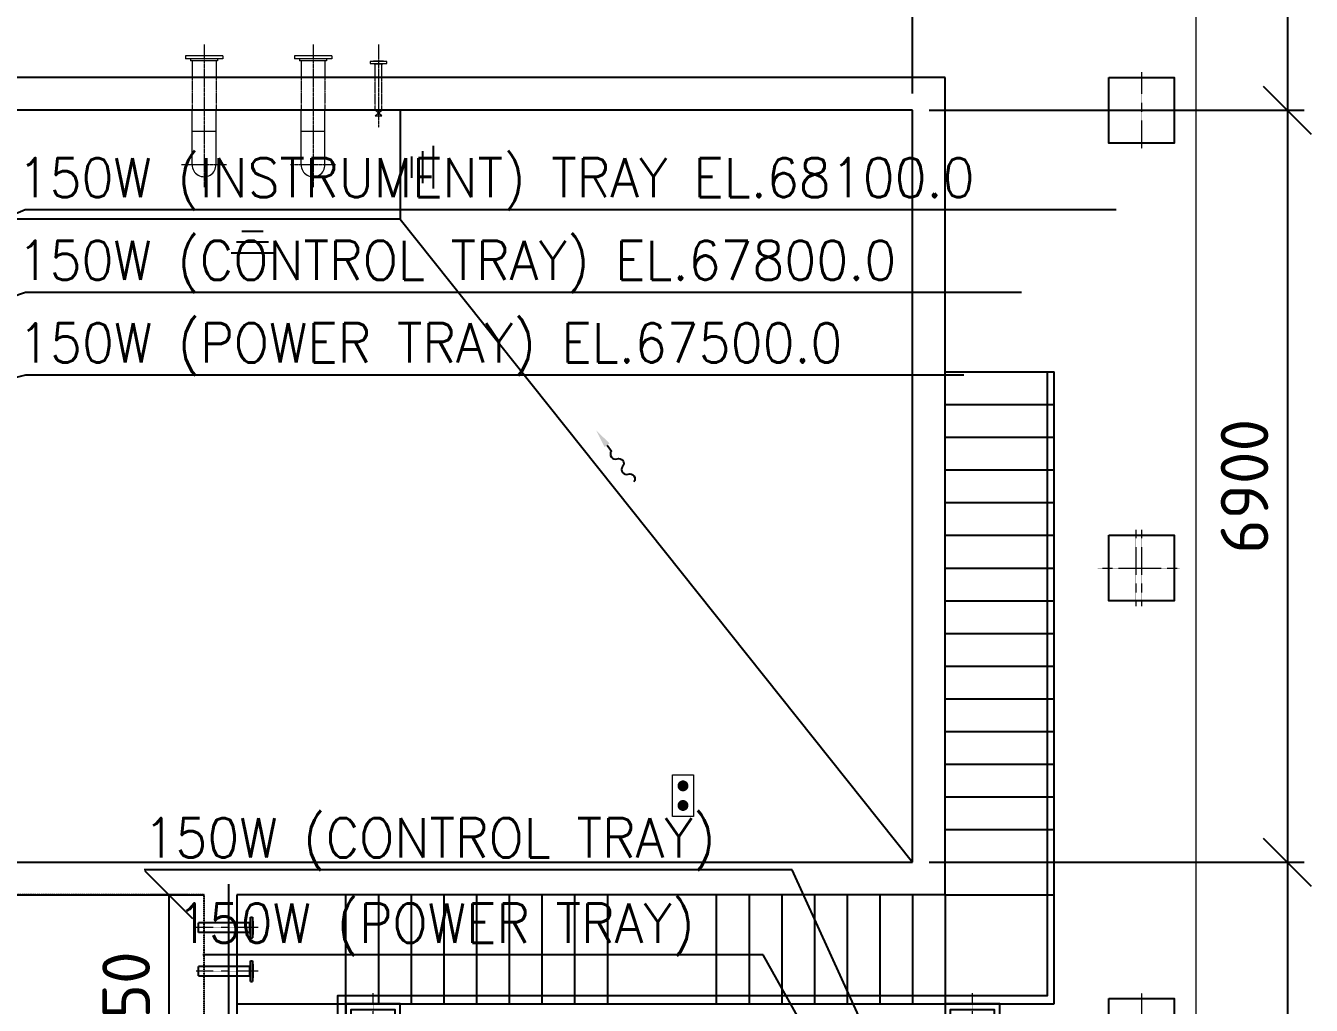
# Model space of a CAD drawing. Header units: inches. Extents: x 8618018 to 8935006, y 2431589 to 2567223.
# Drawn here: x 8698650 to 8710445, y 2495427 to 2504416 of the extents above; entities that cross this region are included whole.
import ezdxf
from ezdxf import colors
from ezdxf.entities.mleader import LeaderData, LeaderLine
from ezdxf.math import Vec2, Vec3

# ---------------------------------------------------------------- set-up
doc = ezdxf.new("R2010")
doc.units = ezdxf.units.IN
doc.header["$MEASUREMENT"] = 0
doc.linetypes.add('CENTER', pattern=[2, 1.25, -0.25, 0.25, -0.25])
doc.linetypes.add('HIDDEN', pattern=[0.375, 0.25, -0.125])
doc.layers.get('Defpoints').update_dxf_attribs({"color": 252})
for name, color, linetype in [('CCT', 4, 'Continuous'), ('Civil', 252, 'Continuous'), ('EXISTING', 252, 'Continuous'), ('Handrail', 252, 'FENCELINE1'), ('HIDDEN', 252, 'HIDDEN'), ('LAY-ROAD CARREGE WAY', 252, 'Continuous'), ('LCS', 4, 'Continuous'), ('MOTOR LOCATION', 3, 'Continuous'), ('STR', 252, 'Continuous'), ('T', 3, 'Continuous')]:
    doc.layers.add(name, color=color, linetype=linetype)
for name, color, linetype, lineweight in [('CL', 252, 'CENTER', 5), ('DIM', 252, 'Continuous', 13), ('ICT', 6, 'Continuous', 13), ('PCT', 2, 'Continuous', 15), ('PUDDLE', 252, 'Continuous', 5), ('PUDDLE HID', 252, 'HIDDEN', 13), ('Rev', 252, 'Continuous', 0)]:
    doc.layers.add(name, color=color, linetype=linetype, lineweight=lineweight)
doc.styles.add('ISOCPEUR', font='isocpeur.ttf')
doc.styles.add('r-30', font='romans.shx')
doc.styles.add('Roman', font='romans')
doc.styles.get("Standard").update_dxf_attribs({"font": 'arial.ttf'})
doc.linetypes.add('FENCELINE1', pattern='A,6.35,-2.54,[133,ltypeshp.shx,S=2.54,R=0,X=-2.54,Y=0],-2.54,25.4', length=36.83)
doc.dimstyles.new('DIM', dxfattribs={"dimscale": 175, "dimtxt": 2.5, "dimasz": 2.5, "dimexe": 0.875, "dimexo": 0.875, "dimgap": 1, "dimtad": 1, "dimdec": 0, "dimzin": 9, "dimdsep": 46, "dimtxsty": 'ISOCPEUR', "dimblk": 'OBLIQUE', "dimcen": 0.09, "dimclrd": 256, "dimclre": 256, "dimclrt": 252, "dimadec": 0, "dimazin": 0, "dimtfac": 1, "dimtdec": 0, "dimtmove": 0, "dimatfit": 3, "dimfxl": 1, "dimtfill": 1, "dimtolj": 1, "dimtzin": 0, "dimarcsym": 0})

# ---------------------------------------------------------------- blocks, each defined once
blk = doc.blocks.new('COL')
at = {"layer": 'Civil'}
blk.add_lwpolyline([(-250, -250), (250, -250), (250, 250), (-250, 250)], close=True, dxfattribs=at)
at = {"layer": 'CL', "ltscale": 0.25}
for p, q in [((0, -350), (0, 350)), ((-350, 0), (350, 0))]:
    blk.add_line(p, q, dxfattribs=at)
at = {"layer": 'STR'}
blk.add_lwpolyline([(-200, 200), (200, 200), (200, -200), (-200, -200)], close=True, dxfattribs=at)
blk.add_lwpolyline([(-70, 150), (70, 150), (70, 148, -0.414214), (63, 141), (18, 134, 0.414214), (4, 120), (4, -120, 0.414214), (18, -134), (63, -141, -0.414214), (70, -148), (70, -150), (-70, -150), (-70, -148, -0.414214), (-63, -141), (-18, -134, 0.414214), (-4, -120), (-4, 120, 0.414214), (-18, 134), (-63, 141, -0.414214), (-70, 148)], format="xyb", close=True, dxfattribs=at)
blk = doc.blocks.new('A$Cdbfdfbd1')
at = {"layer": 'Civil'}
blk.add_lwpolyline([(-300, 300), (300, 300), (300, -300), (-300, -300)], close=True, dxfattribs=at)
at = {"layer": 'CL', "ltscale": 0.25}
for p, q in [((0, 350), (0, -350)), ((-350, 0), (350, 0))]:
    blk.add_line(p, q, dxfattribs=at)
blk = doc.blocks.new('8SORF')
for p, q in [((-1.125, 4.845), (-1.75, 4.845)), ((-1.75, -4.845), (-1.75, 4.845)), ((-1.125, -6.75), (-1.125, 6.75)), ((-0.0625, 6.75), (-1.125, 6.75)), ((-0.0625, -6.75), (-0.0625, 6.75)), ((-0.0625, 5.3125), (0, 5.3125)), ((0, -5.3125), (0, 5.3125)), ((-1.125, -4.845), (-1.75, -4.845)), ((-0.0625, -6.75), (-1.125, -6.75)), ((-0.0625, -5.3125), (0, -5.3125))]:
    blk.add_line(p, q)
blk = doc.blocks.new('SLOPE')
at = {"layer": 'Civil'}
for p, q in [((-196, 0), (196, 0)), ((-147, -100), (147, -100)), ((-98, -200), (98, -200))]:
    blk.add_line(p, q, dxfattribs=at)
blk = doc.blocks.new('FLOW')
at = {"layer": 'Civil'}
blk.add_lwpolyline([(0, 125), (0, 175, -0.747781), (0, 239.8, 0.747781), (0, 304.6, -0.747781), (0, 369.4, 0.747781), (0, 434.2)], format="xyb", dxfattribs=at)
blk.add_solid([(20.8, 125), (-20.8, 125), (0, 0)], dxfattribs=at)
blk = doc.blocks.new('2SOrf')
for p, q in [((0, -1.8125), (0, 1.8125)), ((0.0625, 1.8125), (0, 1.8125)), ((0.0625, 3), (0.75, 3)), ((0.0625, -3), (0.0625, 3)), ((0.75, 3), (0.75, -3)), ((0.75, 1.53), (1, 1.53)), ((1, -1.53), (1, 1.53)), ((0.0625, -1.8125), (0, -1.8125)), ((0.75, -3), (0.0625, -3)), ((0.75, -1.53), (1, -1.53))]:
    blk.add_line(p, q)
blk = doc.blocks.new('_Oblique')
at = {"color": 0, "linetype": 'ByBlock', "lineweight": -2}
blk.add_line((-0.5, -0.5), (0.5, 0.5), dxfattribs=at)
blk = doc.blocks.new('*D280')
at = {"layer": 'Defpoints', "color": 0, "transparency": 16777216}
for p in [(73205, 36175), (78705, 34511), (78705, 32300)]:
    blk.add_point(p, dxfattribs=at)
at = {"layer": 'DIM', "lineweight": -2, "transparency": 16777216}
for p, q in [((73205, 36022), (73205, 34358)), ((78705, 32453), (78705, 34664)), ((73205, 34511), (78705, 34511))]:
    blk.add_line(p, q, dxfattribs=at)
at = {"layer": 'DIM', "lineweight": -2, "transparency": 16777216, "xscale": 437.5, "yscale": 437.5, "zscale": 437.5, "rotation": 180}
blk.add_blockref('_Oblique', (73205, 34511), dxfattribs=at)
at = {"layer": 'DIM', "lineweight": -2, "transparency": 16777216, "xscale": 437.5, "yscale": 437.5, "zscale": 437.5}
blk.add_blockref('_Oblique', (78705, 34511), dxfattribs=at)
at = {"layer": 'DIM', "color": 252, "transparency": 16777216, "insert": (75955, 34905), "char_height": 437.5, "attachment_point": 5, "style": 'ISOCPEUR', "bg_fill": 3, "box_fill_scale": 1.1, "bg_fill_color": 256, "bg_fill_true_color": 13158600, "bg_fill_transparency": 0}
blk.add_mtext('\\A1;5500', dxfattribs=at)
blk = doc.blocks.new('*D283')
at = {"layer": 'Defpoints', "color": 0, "transparency": 16777216}
for p in [(73768, 36300), (78705, 32300), (82145, 32300)]:
    blk.add_point(p, dxfattribs=at)
at = {"layer": 'DIM', "lineweight": -2, "transparency": 16777216}
for p, q in [((73922, 36300), (82298, 36300)), ((82145, 36300), (82145, 32300)), ((78858, 32300), (82298, 32300))]:
    blk.add_line(p, q, dxfattribs=at)
at = {"layer": 'DIM', "lineweight": -2, "transparency": 16777216, "xscale": 437.5, "yscale": 437.5, "zscale": 437.5}
for p, rotation in [((82145, 36300), 90), ((82145, 32300), 270)]:
    blk.add_blockref('_Oblique', p, dxfattribs=dict(at, rotation=rotation))
at = {"layer": 'DIM', "color": 252, "transparency": 16777216, "insert": (81751, 34300), "char_height": 437.5, "attachment_point": 5, "rotation": 90, "style": 'ISOCPEUR', "bg_fill": 3, "box_fill_scale": 1.1, "bg_fill_color": 256, "bg_fill_true_color": 13158600, "bg_fill_transparency": 0}
blk.add_mtext('\\A1;4000', dxfattribs=at)
blk = doc.blocks.new('*D284')
at = {"layer": 'Defpoints', "color": 0, "transparency": 16777216}
for p in [(78705, 32300), (78705, 25400), (82145, 25400)]:
    blk.add_point(p, dxfattribs=at)
at = {"layer": 'DIM', "lineweight": -2, "transparency": 16777216}
for p, q in [((78858, 32300), (82298, 32300)), ((82145, 32300), (82145, 25400)), ((78858, 25400), (82298, 25400))]:
    blk.add_line(p, q, dxfattribs=at)
at = {"layer": 'DIM', "lineweight": -2, "transparency": 16777216, "xscale": 437.5, "yscale": 437.5, "zscale": 437.5}
for p, rotation in [((82145, 32300), 90), ((82145, 25400), 270)]:
    blk.add_blockref('_Oblique', p, dxfattribs=dict(at, rotation=rotation))
at = {"layer": 'DIM', "color": 252, "transparency": 16777216, "insert": (81751, 28850), "char_height": 437.5, "attachment_point": 5, "rotation": 90, "style": 'ISOCPEUR', "bg_fill": 3, "box_fill_scale": 1.1, "bg_fill_color": 256, "bg_fill_true_color": 13158600, "bg_fill_transparency": 0}
blk.add_mtext('\\A1;6900', dxfattribs=at)
blk = doc.blocks.new('*D286')
at = {"layer": 'Defpoints', "color": 0, "transparency": 16777216}
for p in [(78705, 25400), (78705, 19800), (82145, 19800)]:
    blk.add_point(p, dxfattribs=at)
at = {"layer": 'DIM', "lineweight": -2, "transparency": 16777216}
for p, q in [((78858, 25400), (82298, 25400)), ((82145, 25400), (82145, 19800)), ((78858, 19800), (82298, 19800))]:
    blk.add_line(p, q, dxfattribs=at)
at = {"layer": 'DIM', "lineweight": -2, "transparency": 16777216, "xscale": 437.5, "yscale": 437.5, "zscale": 437.5}
for p, rotation in [((82145, 25400), 90), ((82145, 19800), 270)]:
    blk.add_blockref('_Oblique', p, dxfattribs=dict(at, rotation=rotation))
at = {"layer": 'DIM', "color": 252, "transparency": 16777216, "insert": (81751, 22600), "char_height": 437.5, "attachment_point": 5, "rotation": 90, "style": 'ISOCPEUR', "bg_fill": 3, "box_fill_scale": 1.1, "bg_fill_color": 256, "bg_fill_true_color": 13158600, "bg_fill_transparency": 0}
blk.add_mtext('\\A1;5600', dxfattribs=at)
blk = doc.blocks.new('*D290')
at = {"layer": 'Defpoints', "color": 0, "transparency": 16777216}
for p in [(72205, 25100), (71883, 22850), (75455, 22850)]:
    blk.add_point(p, dxfattribs=at)
at = {"layer": 'DIM', "lineweight": -2, "transparency": 16777216}
for p, q in [((72052, 25100), (71730, 25100)), ((71883, 25100), (71883, 22850)), ((75302, 22850), (71730, 22850))]:
    blk.add_line(p, q, dxfattribs=at)
at = {"layer": 'DIM', "lineweight": -2, "transparency": 16777216, "xscale": 437.5, "yscale": 437.5, "zscale": 437.5}
for p, rotation in [((71883, 25100), 90), ((71883, 22850), 270)]:
    blk.add_blockref('_Oblique', p, dxfattribs=dict(at, rotation=rotation))
at = {"layer": 'DIM', "color": 252, "transparency": 16777216, "insert": (71490, 23975), "char_height": 437.5, "attachment_point": 5, "rotation": 90, "style": 'ISOCPEUR', "bg_fill": 3, "box_fill_scale": 1.1, "bg_fill_color": 256, "bg_fill_true_color": 13158600, "bg_fill_transparency": 0}
blk.add_mtext('\\A1;2250', dxfattribs=at)
blk = doc.blocks.new('LCS')
at = {"layer": 'T', "color": 4, "lineweight": 0}
blk.add_lwpolyline([(-590, 295), (-210, 295), (-210, 105), (-590, 105)], close=True, dxfattribs=at)
at = {"layer": 'T', "color": 4, "const_width": 50}
for points in [[(-515, 200, 1), (-465, 200, 1)], [(-335, 200, 1), (-285, 200, 1)]]:
    blk.add_lwpolyline(points, format="xyb", close=True, dxfattribs=at)
at = {"layer": 'MOTOR LOCATION', "color": 4, "style": 'Roman'}
blk.add_attdef('XXX', (246, 103), '', height=240, dxfattribs=at)
blk = doc.blocks.new('GA CRM')
at = {"layer": 'Civil'}
for p, q in [((79005, 32600), (69805, 32600)), ((79005, 25100), (79005, 32600)), ((78705, 32300), (69805, 32300)), ((74005, 32300), (74005, 31300)), ((78705, 25400), (78705, 32300)), ((74005, 31300), (69805, 31300)), ((74005, 31300), (78705, 25400)), ((79005, 29900), (80005, 29900)), ((80005, 25400), (80005, 29900)), ((79005, 29600), (80005, 29600)), ((79005, 29300), (80005, 29300)), ((79005, 29000), (80005, 29000)), ((79005, 28700), (80005, 28700)), ((79005, 28400), (80005, 28400)), ((79005, 28100), (80005, 28100)), ((79005, 27800), (80005, 27800)), ((79005, 27500), (80005, 27500)), ((79005, 27200), (80005, 27200)), ((79005, 26900), (80005, 26900)), ((79005, 26600), (80005, 26600)), ((79005, 26300), (80005, 26300)), ((79005, 26000), (80005, 26000)), ((79005, 25700), (80005, 25700)), ((69805, 25400), (78705, 25400)), ((79005, 25100), (79005, 25400)), ((79005, 25400), (80005, 25400)), ((79005, 25400), (80005, 25400)), ((80005, 24100), (80005, 25400)), ((79005, 25100), (72505, 25100)), ((73505, 24100), (73505, 25100)), ((73805, 25100), (73805, 24100)), ((74105, 25100), (74105, 24100)), ((74405, 25100), (74405, 24100)), ((74705, 25100), (74705, 24100)), ((75005, 25100), (75005, 24100)), ((75305, 25100), (75305, 24100)), ((75605, 25100), (75605, 24100)), ((75905, 25100), (75905, 24100)), ((76905, 25100), (76905, 24100)), ((77205, 25100), (77205, 24100)), ((77505, 25100), (77505, 24100)), ((77805, 25100), (77805, 24100)), ((78105, 25100), (78105, 24100)), ((78405, 25100), (78405, 24100)), ((78705, 25100), (78705, 24100)), ((79005, 25100), (80005, 25100)), ((79005, 25100), (79005, 24100)), ((72505, 24100), (80005, 24100)), ((73505, 22000), (73505, 24100))]:
    blk.add_line(p, q, dxfattribs=at)
for points in [[(79005, 25100), (72505, 25100)], [(72505, 25100), (72505, 22000)]]:
    blk.add_lwpolyline(points, dxfattribs=at)
at = {"layer": 'CL', "ltscale": 10}
for p, q in [((72205, 32902.8), (72205, 31594)), ((73205, 32902.8), (73205, 31594)), ((73805, 32902.8), (73805, 32141.6)), ((72411, 31800), (71999, 31800)), ((73411, 31800), (72999, 31800))]:
    blk.add_line(p, q, dxfattribs=at)
at = {"layer": 'CL', "ltscale": 0.25}
for p, q in [((80755, 28450), (80755, 27750)), ((80405, 28100), (81105, 28100)), ((72700.1, 24800), (72132.3, 24800)), ((72700.1, 24400), (72132.3, 24400))]:
    blk.add_line(p, q, dxfattribs=at)
at = {"layer": 'DIM'}
blk.add_line((81305, 37100.2), (81305, 2560), dxfattribs=at)
at = {"layer": 'Handrail', "linetype": 'FENCELINE1', "ltscale": 0.01}
blk.add_lwpolyline([(79939.9, 29900), (79939.9, 24175), (73430, 24175), (73430, 20925), (79930, 20925), (79930, 7575), (79005, 7575)], dxfattribs=at)
at = {"layer": 'HIDDEN'}
for p, q in [((72205, 25100), (39005, 25100)), ((72205, 20100), (72205, 25100))]:
    blk.add_line(p, q, dxfattribs=at)
at = {"layer": 'HIDDEN', "ltscale": 0.75}
for p, q in [((69085.4, 25100), (72205, 25100)), ((72631.1, 24704.7), (72631.1, 24895.2)), ((72631.1, 24895.2), (72653.4, 24895.2)), ((72653.4, 24704.7), (72653.4, 24895.2)), ((72155, 24755.5), (72155, 24844.4)), ((72624.8, 24844.4), (72155, 24844.4)), ((72631.1, 24854), (72624.8, 24854)), ((72624.8, 24746), (72624.8, 24854)), ((72653.4, 24863.5), (72655, 24863.5)), ((72655, 24736.5), (72655, 24863.5)), ((72624.8, 24755.5), (72155, 24755.5)), ((72631.1, 24746), (72624.8, 24746)), ((72631.1, 24704.7), (72653.4, 24704.7)), ((72653.4, 24736.5), (72655, 24736.5)), ((72155, 24355.5), (72155, 24444.4)), ((72624.8, 24444.4), (72155, 24444.4)), ((72631.1, 24454), (72624.8, 24454)), ((72624.8, 24346), (72624.8, 24454)), ((72631.1, 24304.7), (72631.1, 24495.2)), ((72631.1, 24495.2), (72653.4, 24495.2)), ((72653.4, 24304.7), (72653.4, 24495.2)), ((72653.4, 24463.5), (72655, 24463.5)), ((72655, 24336.5), (72655, 24463.5)), ((72624.8, 24355.5), (72155, 24355.5)), ((72631.1, 24346), (72624.8, 24346)), ((72631.1, 24304.7), (72653.4, 24304.7)), ((72653.4, 24336.5), (72655, 24336.5))]:
    blk.add_line(p, q, dxfattribs=at)
at = {"layer": 'LAY-ROAD CARREGE WAY', "color": 252}
blk.add_lwpolyline([(72430, 25200), (72430, 21000)], dxfattribs=at)
at = {"layer": 'PUDDLE'}
for p, q in [((72095.5, 32755.5), (72095.5, 32600)), ((72314.5, 32755.5), (72314.5, 32600)), ((73095.5, 32755.5), (73095.5, 32600)), ((73314.5, 32755.5), (73314.5, 32600)), ((73774.9, 32600), (73774.9, 32724.6)), ((73835.2, 32600), (73835.2, 32724.6)), ((72095.5, 31800), (72095.5, 32300)), ((72314.5, 31800), (72314.5, 32300)), ((73095.5, 31800), (73095.5, 32300)), ((73314.5, 31800), (73314.5, 32300)), ((73835.2, 32250), (73774.9, 32300)), ((73774.9, 32250), (73835.2, 32300)), ((73774.9, 32250), (73835.2, 32250)), ((72314.5, 32104.8), (72095.5, 32104.8)), ((73314.5, 32104.8), (73095.5, 32104.8))]:
    blk.add_line(p, q, dxfattribs=at)
for centre in [(72205, 31800), (73205, 31800)]:
    blk.add_arc(centre, 109.5, 180, 1.49941, dxfattribs=at)
at = {"layer": 'PUDDLE HID', "ltscale": 0.5}
for p, q in [((72095.5, 32600), (72095.5, 32300)), ((72314.5, 32600), (72314.5, 32300)), ((73095.5, 32600), (73095.5, 32300)), ((73314.5, 32600), (73314.5, 32300)), ((73774.9, 32300), (73774.9, 32600)), ((73835.2, 32300), (73835.2, 32600))]:
    blk.add_line(p, q, dxfattribs=at)
at = {"color": 7, "rotation": 90.00000000000001}
for p in [(73755, 23850), (79255, 23850)]:
    blk.add_blockref('COL', p, dxfattribs=at)
at = {"layer": 'Civil', "xscale": -1}
for p, rotation in [((74311.1, 31778.7), 270), ((72650.3, 30992), 180)]:
    blk.add_blockref('SLOPE', p, dxfattribs=dict(at, rotation=rotation))
at = {"layer": 'EXISTING', "xscale": -1.35, "yscale": 1.35, "zscale": 1.35, "rotation": 216.2232577997594}
blk.add_blockref('FLOW', (75802.6, 29363.3), dxfattribs=at)
at = {"layer": 'PUDDLE', "yscale": 25.4, "zscale": 25.4, "rotation": 90}
for name, p, xscale in [('8SORF', (72205, 32800), 25.4), ('8SORF', (73205, 32800), 25.4), ('2SOrf', (73805, 32750), -25.4)]:
    blk.add_blockref(name, p, dxfattribs=dict(at, xscale=xscale))
at = {"layer": 'Rev'}
for p in [(80805, 32300), (80805, 28100), (80805, 23850)]:
    blk.add_blockref('A$Cdbfdfbd1', p, dxfattribs=at)
at = {"layer": 'DIM'}
dim = blk.add_linear_dim(base=(78705, 34511.1), p1=(73205, 36175), p2=(78705, 32300), dimstyle='DIM', override={"dimarcsym": 1}, dxfattribs=at)
dim.commit()
dim.dimension.update_dxf_attribs({"geometry": '*D280', "text_midpoint": (75955, 34904.8)})
dim = blk.add_linear_dim(base=(71883.4, 22850), p1=(72205, 25100), p2=(75455, 22850), angle=90, dimstyle='DIM', override={"dimarcsym": 1}, dxfattribs=at)
dim.commit()
dim.dimension.update_dxf_attribs({"geometry": '*D290', "text_midpoint": (71489.7, 23975)})
dim = blk.add_linear_dim(base=(82145, 32300), p1=(73768.4, 36300), p2=(78705, 32300), angle=90, dimstyle='DIM', override={"dimarcsym": 1}, dxfattribs=at)
dim.commit()
dim.dimension.update_dxf_attribs({"geometry": '*D283', "text_midpoint": (81751.2, 34300)})
dim = blk.add_linear_dim(base=(82145, 25400), p1=(78705, 32300), p2=(78705, 25400), angle=90, dimstyle='DIM', override={"dimarcsym": 1}, dxfattribs=at)
dim.commit()
dim.dimension.update_dxf_attribs({"geometry": '*D284', "text_midpoint": (81751.2, 28850)})
dim = blk.add_linear_dim(base=(82145, 19800), p1=(78705, 25400), p2=(78705, 19800), angle=90, dimstyle='DIM', override={"dimarcsym": 1}, dxfattribs=at)
dim.commit()
dim.dimension.update_dxf_attribs({"geometry": '*D286', "text_midpoint": (81751.2, 22600)})

msp = doc.modelspace()

# ---------------------------------------------------------------- block references
at = {"color": 252}
msp.add_blockref('GA CRM', (8628081, 2471340), dxfattribs=at)

# ---------------------------------------------------------------- next in the draw order: block references
at = {"layer": 'LCS', "rotation": 270}
msp.add_blockref('LCS', (8704480, 2496951.1, 59060), dxfattribs=at)

# ---------------------------------------------------------------- next in the draw order: texts
at = {"layer": 'CCT', "lineweight": 0, "style": 'r-30', "width": 0.95}
for s, p in [('150W (CONTROL TRAY) EL.67800.0', (8698575.3, 2502083.7, 7612.9)), ('150W (CONTROL TRAY)', (8699730.3, 2496785))]:
    msp.add_text(s, height=360, dxfattribs=at).set_placement(p)
at = {"layer": 'ICT', "color": 6, "lineweight": 0, "style": 'r-30', "width": 0.95}
msp.add_text('150W (INSTRUMENT) TRAY EL.68100.0', height=360, dxfattribs=at).set_placement((8698575.3, 2502841.6, 7612.9))
at = {"layer": 'PCT', "lineweight": 0, "style": 'r-30', "width": 0.95}
for s, p in [('150W (POWER TRAY) EL.67500.0', (8698580.1, 2501325.7, 7612.9)), ('150W (POWER TRAY)', (8700036.4, 2496002))]:
    msp.add_text(s, height=360, dxfattribs=at).set_placement(p)

# ---------------------------------------------------------------- next in the draw order: leaders
at = {"layer": 'CCT', "lineweight": 0}
ml = msp.add_multileader_mtext('Standard', dxfattribs=at)
ml.set_content('', color=256)
ml.set_leader_properties()
ml.build(insert=Vec2(0, 0))
ml.multileader.update_dxf_attribs({"text_right_attachment_type": 6, "dogleg_length": 1700, "arrow_head_size": 480})
ctx = ml.context
ctx.base_point, ctx.char_height, ctx.arrow_head_size, ctx.landing_gap_size, ctx.plane_origin = Vec3(8707785.4, 2501970.6, 7612.9), 0.432, 480, 0.216, Vec3(8697047.3, 2499193.7, 7612.9)
ctx.right_attachment, ctx.text_align_type = 6, 2
notes = []
notes.append((ctx, [(0, (1, 1, 0), (8698646.9, 2501970.6, 7612.9), (1, 0), 9138.5, [(0, [(8695074.3, 2500762.2, 7612.9)], 0, [])])]))
ctx.mtext.insert, ctx.mtext.text_direction, ctx.mtext.rotation, ctx.mtext.alignment, ctx.mtext.flow_direction = Vec3(8707785.6, 2501970.4, 7612.9), Vec3(-1, 0), 3.1415927, 3, 5
ml = msp.add_multileader_mtext('Standard', dxfattribs=at)
ml.set_content('', color=256)
ml.set_leader_properties()
ml.build(insert=Vec2(0, 0))
ml.multileader.update_dxf_attribs({"text_right_attachment_type": 6, "dogleg_length": 1700, "arrow_head_size": 480})
ctx = ml.context
ctx.base_point, ctx.char_height, ctx.arrow_head_size, ctx.landing_gap_size, ctx.plane_origin = Vec3(8699735.6, 2496671.7), 0.432, 480, 0.216, Vec3(8707281.4, 2493895)
ctx.right_attachment = 6
notes.append((ctx, [(0, (1, 1, 0), (8705681.7, 2496671.9), (-1, 0), 5945.7, [(0, [(8706582.4, 2494699.3)], 0, [])])]))
ctx.mtext.insert, ctx.mtext.text_direction, ctx.mtext.rotation, ctx.mtext.flow_direction = Vec3(8699735.8, 2496671.5), Vec3(-1, 0), 3.1415927, 5
at = {"layer": 'ICT', "color": 6, "lineweight": 0}
ml = msp.add_multileader_mtext('Standard', dxfattribs=at)
ml.set_content('', color=6)
ml.set_leader_properties()
ml.build(insert=Vec2(0, 0))
ml.multileader.update_dxf_attribs({"text_right_attachment_type": 6, "dogleg_length": 10007, "arrow_head_size": 480})
ctx = ml.context
ctx.base_point, ctx.char_height, ctx.arrow_head_size, ctx.landing_gap_size, ctx.plane_origin = Vec3(8708653.1, 2502728.5, 7612.9), 0.432, 480, 0.216, Vec3(8697047.3, 2499951.6, 7612.9)
ctx.right_attachment, ctx.text_align_type = 6, 2
notes.append((ctx, [(0, (1, 1, 0), (8698646.1, 2502728.5, 7612.9), (1, 0), 10007, [(0, [(8695074.3, 2501255.9, 7612.9)], 0, [])])]))
ctx.mtext.insert, ctx.mtext.text_direction, ctx.mtext.rotation, ctx.mtext.alignment, ctx.mtext.flow_direction = Vec3(8708653.3, 2502728.3, 7612.9), Vec3(-1, 0), 3.1415927, 3, 5
at = {"layer": 'PCT', "lineweight": 0}
ml = msp.add_multileader_mtext('Standard', dxfattribs=at)
ml.set_content('', color=256)
ml.set_leader_properties()
ml.build(insert=Vec2(0, 0))
ml.multileader.update_dxf_attribs({"text_right_attachment_type": 6, "dogleg_length": 8600.9, "arrow_head_size": 480})
ctx = ml.context
ctx.base_point, ctx.char_height, ctx.arrow_head_size, ctx.landing_gap_size, ctx.plane_origin = Vec3(8707253.1, 2501212.7, 7612.9), 9.6, 480, 4.8, Vec3(8697052.1, 2498435.7, 7612.9)
ctx.right_attachment = 6
notes.append((ctx, [(0, (1, 1, 0), (8698652.2, 2501212.7, 7612.9), (1, 0), 8600.9, [(0, [(8695074.2, 2500340, 7612.9)], 0, [])])]))
ctx.mtext.insert, ctx.mtext.text_direction, ctx.mtext.rotation, ctx.mtext.flow_direction = Vec3(8707257.9, 2501207.9, 7612.9), Vec3(-1, 0), 3.1415927, 5
ml = msp.add_multileader_mtext('Standard', dxfattribs=at)
ml.set_content('', color=256)
ml.set_leader_properties()
ml.build(insert=Vec2(0, 0))
ml.multileader.update_dxf_attribs({"text_right_attachment_type": 6, "dogleg_length": 1700, "arrow_head_size": 480})
ctx = ml.context
ctx.base_point, ctx.char_height, ctx.arrow_head_size, ctx.landing_gap_size, ctx.plane_origin = Vec3(8700264.5, 2495884.2), 9.6, 480, 4.8, Vec3(8707281.4, 2493112)
ctx.right_attachment, ctx.text_align_type = 6, 2
notes.append((ctx, [(0, (1, 1, 0), (8705415.4, 2495889), (-1, 0), 5141.3, [(0, [(8706084.1, 2494699.3)], 0, [])])]))
ctx.mtext.insert, ctx.mtext.text_direction, ctx.mtext.rotation, ctx.mtext.alignment, ctx.mtext.flow_direction = Vec3(8700269.3, 2495879.4), Vec3(-1, 0), 3.1415927, 3, 5
for ctx, leaders in notes:
    for number, flags, end, landing, length, lines in leaders:
        leader = LeaderData()
        leader.index, (leader.has_last_leader_line, leader.has_dogleg_vector, leader.attachment_direction) = number, flags
        leader.last_leader_point, leader.dogleg_vector, leader.dogleg_length = Vec3(end), Vec3(landing), length
        for number, points, colour, breaks in lines:
            line = LeaderLine()
            line.index, line.vertices, line.color, line.breaks = number, Vec3.list(points), colors.encode_raw_color(colour), breaks
            leader.lines.append(line)
        ctx.leaders.append(leader)

doc.saveas('drawing.dxf')
